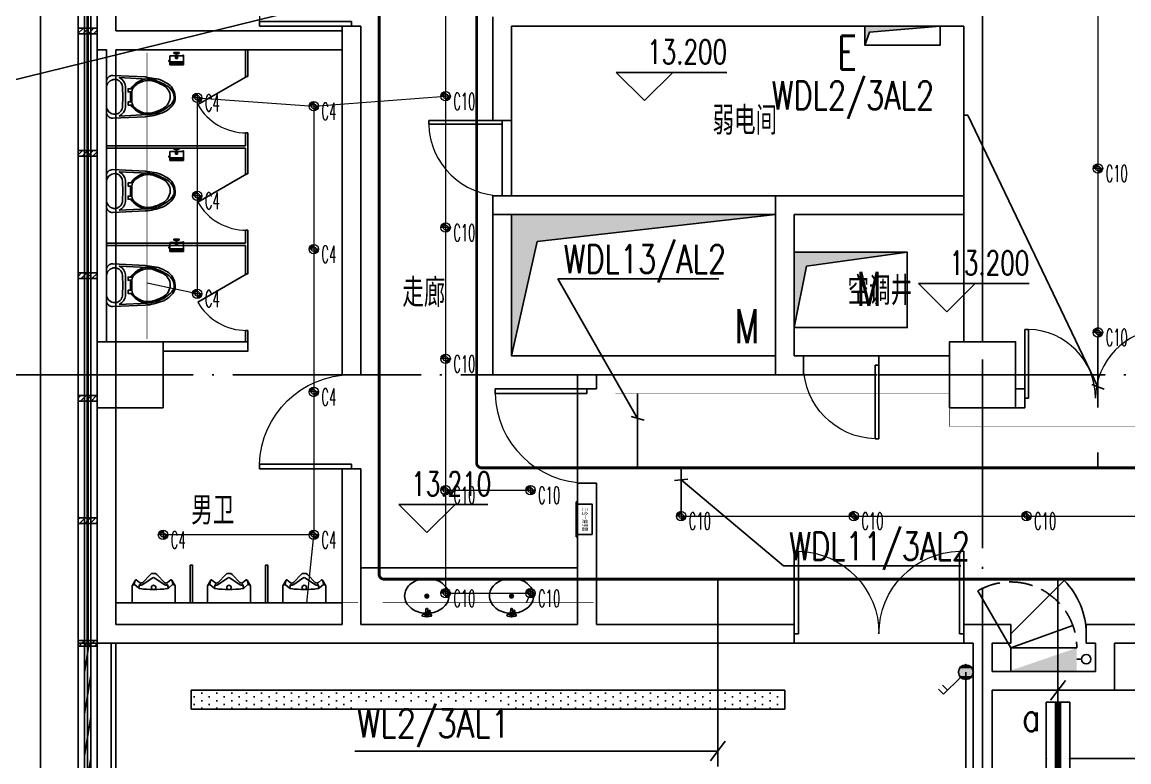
# Model space of a CAD drawing. Extents: x -621157 to 1764546, y -106808 to 741893.
# Drawn here: x 199304 to 211053, y 225890 to 233743 of the extents above; entities that cross this region are included whole.
import ezdxf
from ezdxf import colors
from ezdxf.entities.mleader import LeaderData, LeaderLine
from ezdxf.enums import TextEntityAlignment as Align
from ezdxf.math import Vec2, Vec3

# ---------------------------------------------------------------- set-up
doc = ezdxf.new("R2010")
doc.units = 0
doc.header["$LTSCALE"] = 1000
doc.header["$MEASUREMENT"] = 0
for name, pattern in [('XREF-A-101-平面图_t3$0$__DASH', [0.35, 0.25, -0.1]), ('XREF-A-101-平面图_t3$0$DASH', [0.35, 0.25, -0.1]), ('XREF-A-101-平面图_t3$0$DOTE', [2.42, 2, -0.2, 0.02, -0.2])]:
    doc.linetypes.add(name, pattern=pattern)
for name, color, linetype in [('0-底图', 7, 'Continuous'), ('EQUIP-照明', 3, 'Continuous'), ('SIG_TEXT', 2, 'Continuous'), ('TEL_TEXT', 7, 'Continuous'), ('WIRE-照明', 4, 'Continuous'), ('XREF-A-101-平面图_t3$0$A-COLUMN', 8, 'Continuous'), ('XREF-A-101-平面图_t3$0$A-CURTWALL', 8, 'Continuous'), ('XREF-A-101-平面图_t3$0$A-DIM_ELEV', 8, 'Continuous'), ('XREF-A-101-平面图_t3$0$A-DOTE', 8, 'Continuous'), ('XREF-A-101-平面图_t3$0$A-PUB_HATCH', 8, 'Continuous'), ('XREF-A-101-平面图_t3$0$A-RAIL', 8, 'Continuous'), ('XREF-A-101-平面图_t3$0$A-ROOM-CH', 8, 'Continuous'), ('XREF-A-101-平面图_t3$0$A-SEE', 8, 'Continuous'), ('XREF-A-101-平面图_t3$0$A-WALL', 8, 'Continuous'), ('XREF-A-101-平面图_t3$0$A-WALL-FILL', 8, 'Continuous'), ('XREF-A-101-平面图_t3$0$A-WINDOW', 8, 'Continuous'), ('XREF-A-101-平面图_t3$0$A-背衬铝板', 8, 'Continuous'), ('XREF-A-101-平面图_t3$0$E-HOLE', 8, 'Continuous'), ('XREF-A-101-平面图_t3$0$I-FLOORING', 8, 'Continuous'), ('XREF-A-101-平面图_t3$0$I-FURNITURE', 8, 'Continuous'), ('XREF-A-101-平面图_t3$0$I-LVTRY', 8, 'Continuous'), ('XREF-A-101-平面图_t3$0$I-WALL-GYPSUM', 8, 'Continuous'), ('XREF-A-101-平面图_t3$0$LVTRY', 8, 'Continuous'), ('XREF-A-101-平面图_t3$0$M-HOLE', 8, 'Continuous'), ('XREF-A-101-平面图_t3$0$P-EQUIPMENT', 8, 'Continuous'), ('XREF-A-101-平面图_t3$0$wipess', 8, 'Continuous'), ('XREF-A-101-平面图_t3$0$水-尺寸', 8, 'Continuous'), ('照明回路线', 1, 'Continuous')]:
    doc.layers.add(name, color=color, linetype=linetype)
doc.layers.add('00-照明回路线', color=6, linetype='Continuous', lineweight=0)
doc.layers.add('LIGHT-INF', color=6, linetype='Continuous', lineweight=0)
doc.styles.add('_TEL_DIM', font='SIMPLEX', dxfattribs={"width": 0.8, "height": 3.5, "bigfont": 'HZTXT'})
doc.styles.add('DIM_FONT', font='ROMANS', dxfattribs={"width": 0.8, "bigfont": 'HZDXC'})
doc.styles.add('E-FST', font='txt.shx', dxfattribs={"width": 0.75, "height": 250, "bigfont": '@@gbcbig.shx'})
doc.styles.add('INF DIM', font='SIMPLEX.SHX', dxfattribs={"width": 0.7, "bigfont": 'hztxt.shx'})
doc.styles.get("Standard").update_dxf_attribs({"font": 'romans.shx', "bigfont": 'HZDXC.SHX'})
doc.styles.add('XREF-A-101-平面图_t3$0$-HZDXCROMANS', font='ROMANS.shx', dxfattribs={"bigfont": 'HZDXC.shx'})
doc.styles.add('XREF-A-101-平面图_t3$0$A-101-0-A-106-0(平面图）最终版参照底图_t3$0$XZC', font='simsun.ttc', dxfattribs={"width": 0.8})
doc.styles.add('XREF-A-101-平面图_t3$0$A-STANDARD', font='SIMPLEX', dxfattribs={"bigfont": 'GBCBIG'})
doc.styles.add('XREF-A-101-平面图_t3$0$hzdxcROMANS', font='ROMANS', dxfattribs={"width": 0.8, "bigfont": 'HZDXC'})
doc.linetypes.add('Ground', pattern='A,0.75,-0.125,[135,sr.shx,S=0.1,R=0,X=-0.15,Y=0],0.125,-0.125', length=1.125)
doc.linetypes.add('LED', pattern='A,6,-3.5,["LED",Standard,S=2.54,R=0,X=-2.54,Y=-1.27],-4.8', length=14.3)
doc.dimstyles.get("Standard").update_dxf_attribs({"dimscale": 100, "dimtxt": 3.5, "dimasz": 1, "dimexe": 2.5, "dimexo": 3, "dimgap": 1.5, "dimtad": 1, "dimdec": 0, "dimzin": 0, "dimdsep": 46, "dimtxsty": 'Standard', "dimblk": 'ARCHTICK', "dimcen": 0.09, "dimadec": 0, "dimazin": 0, "dimtfac": 1, "dimtdec": 0, "dimtix": 1, "dimtmove": 2, "dimatfit": 3, "dimfxl": 0, "dimtolj": 1, "dimtzin": 0, "dimarcsym": 0})

# ---------------------------------------------------------------- blocks, each defined once
blk = doc.blocks.new('XREF-A-101-平面图_t3$0$柱网3F')
at = {"layer": 'XREF-A-101-平面图_t3$0$A-COLUMN'}
for points in [[(100, -10350), (800, -10350), (800, -9650), (100, -9650)], [(9150, -10350), (9850, -10350), (9850, -9650), (9150, -9650)]]:
    blk.add_lwpolyline(points, close=True, dxfattribs=at)
blk = doc.blocks.new('XREF-A-101-平面图_t3$0$G$C869EB286')
at = {"layer": 'XREF-A-101-平面图_t3$0$A-WINDOW'}
h = blk.add_hatch(dxfattribs=at)
h.set_pattern_fill('ANSI31', color=256, scale=25)
h.set_pattern_definition([(45, (-143.957, -89940), (-28.0633, 28.0633), [])])
h.paths.add_polyline_path([(0, 60), (200, 60), (200, 0), (0, 0)])
blk.add_lwpolyline([(0, 60), (200, 60), (200, 0), (0, 0)], close=True, dxfattribs=at)
blk = doc.blocks.new('XREF-A-101-平面图_t3$0$ROOM')
at = {"layer": 'XREF-A-101-平面图_t3$0$A-ROOM-CH', "style": 'XREF-A-101-平面图_t3$0$-HZDXCROMANS', "width": 0.6}
for tag, p in [('中文房间名称', (0, -1000)), ('英文房间名称', (0, -1500))]:
    blk.add_attdef(tag, text='', height=300, dxfattribs=at).set_placement(p, align=Align.CENTER)
blk = doc.blocks.new('_ArchTick')
at = {"color": 0, "linetype": 'ByBlock', "const_width": 0.4}
blk.add_lwpolyline([(-0.5, -0.5), (0.5, 0.5)], dxfattribs=at)
blk = doc.blocks.new('*D25423')
at = {"layer": 'Defpoints', "color": 0}
blk.add_point((0, 0), dxfattribs=at)
blk.add_point((0, 0), dxfattribs=at)
blk.add_point((0, 0), dxfattribs=at)
blk.add_point((0, 0), dxfattribs=at)
at = {"layer": 'XREF-A-101-平面图_t3$0$水-尺寸', "color": 0, "linetype": 'ByBlock', "lineweight": -2}
blk.add_line((0, 300), (0, 250), dxfattribs=at)
blk.add_line((0, 300), (0, 250), dxfattribs=at)
blk.add_arc((0, 0), 0, 180, 180, dxfattribs=at)
at = {"layer": 'XREF-A-101-平面图_t3$0$水-尺寸', "color": 0, "linetype": 'ByBlock', "lineweight": -2, "xscale": 100, "yscale": 100, "zscale": 100}
for rotation in [90, 90.00000000000001]:
    blk.add_blockref('_ArchTick', (0, 0), dxfattribs=dict(at, rotation=rotation))
at = {"layer": 'XREF-A-101-平面图_t3$0$水-尺寸', "color": 0, "insert": (0, 0), "char_height": 350, "attachment_point": 5}
blk.add_mtext('\\A1;0%%d', dxfattribs=at)
blk = doc.blocks.new('XREF-A-101-平面图_t3$0$G$C27600906')
at = {"layer": 'XREF-A-101-平面图_t3$0$A-PUB_HATCH'}
h = blk.add_hatch(color=256, dxfattribs=at)
h.dxf.hatch_style = 1
h.paths.add_polyline_path([(800, 100000), (0, 100000), (0, 99800), (50, 99938)])
at = {"layer": 'XREF-A-101-平面图_t3$0$E-HOLE'}
blk.add_lwpolyline([(0, 100000), (800, 100000), (800, 99800), (0, 99800)], close=True, dxfattribs=at)
blk.add_lwpolyline([(800, 100000), (0, 100000), (0, 99800), (50, 99938), (800, 100000)], dxfattribs=at)
at = {"layer": 'XREF-A-101-平面图_t3$0$E-HOLE', "style": 'XREF-A-101-平面图_t3$0$hzdxcROMANS', "width": 0.7}
blk.add_text('E', height=360, dxfattribs=at).set_placement((-291, 99539))
blk = doc.blocks.new('XREF-A-101-平面图_t3$0$轴网(3)')
at = {"layer": 'XREF-A-101-平面图_t3$0$A-DOTE', "linetype": 'XREF-A-101-平面图_t3$0$DOTE'}
for p, q in [((0, -3300), (0, 43300)), ((9500, -3300), (9500, 43300)), ((-3300, 30000), (69800, 30000))]:
    blk.add_line(p, q, dxfattribs=at)
blk = doc.blocks.new('XREF-A-101-平面图_t3$0$A-101-0-A-106-0(平面图）最终版参照底图_t3$0$A$C852bf139')
at = {"ltscale": 100}
for points in [[(-25, 157), (-345, 157), (-345, 0), (-25, 0)], [(-370, 0), (-370, -13), (0, -13), (0, 0)]]:
    blk.add_lwpolyline(points, close=True, dxfattribs=at)
at = {"style": 'XREF-A-101-平面图_t3$0$A-101-0-A-106-0(平面图）最终版参照底图_t3$0$XZC', "width": 0.6}
blk.add_text('三合一烘手器', height=50, dxfattribs=at).set_placement((-185, 79), align=Align.MIDDLE_CENTER)
blk = doc.blocks.new('XREF-A-101-平面图_t3$0$A-VEGA-2-LAY-1-01（B栋办公楼）$0$$TCHSYS$APDOOR2D')
blk.add_line((0.5, 0), (0, 0.866))
at = {"lineweight": 13}
blk.add_arc((0.5, 0), 1, 120, 180, dxfattribs=at)
blk = doc.blocks.new('XREF-A-101-平面图_t3$0$马桶A')
blk.add_wipeout([(227, 298), (227, 304), (226, 310), (225, 316), (223, 322), (221, 328), (219, 333), (215, 338), (212, 343), (207, 347), (203, 351), (198, 355), (193, 358), (187, 361), (181, 363), (175, 364), (169, 365), (163, 365), (-163, 365), (-169, 365), (-175, 364), (-181, 363), (-187, 361), (-193, 358), (-198, 355), (-203, 351), (-207, 347), (-212, 343), (-215, 338), (-219, 333), (-221, 328), (-224, 322), (-225, 316), (-226, 310), (-227, 304), (-227, 298), (-211, -47), (-208, -78), (-203, -108), (-197, -139), (-170, -228), (-164, -243), (-156, -259), (-148, -273), (-137, -287), (-115, -312), (-90, -335), (-82, -342), (-73, -348), (-63, -353), (-53, -357), (-43, -361), (-32, -363), (-22, -365), (-11, -365), (0, -365), (16, -363), (31, -360), (47, -356), (62, -350), (76, -343), (90, -335), (102, -327), (114, -317), (124, -306), (133, -294), (141, -281), (169, -230), (179, -209), (187, -186), (193, -163), (196, -140), (211, -47)]).dxf.layer = 'XREF-A-101-平面图_t3$0$wipess'
at = {"color": 35, "linetype": 'ByBlock'}
blk.add_line((53, 109), (-53, 109), dxfattribs=at)
at = {"color": 0, "linetype": 'Continuous'}
blk.add_lwpolyline([(227, 298, 0.431726), (163, 365), (-163, 365, 0.431435), (-227, 298), (-211, -47, 0.05293), (-197, -139, 0.015625), (-170, -228, 0.092508), (-137, -287, 0.041886), (-90, -335, 0.199313), (0, -365, 0.124065), (90, -335, 0.122705), (141, -281, 0.00916), (169, -230, 0.093585), (196, -140, -0.024039), (211, -47)], format="xyb", close=True, dxfattribs=at)
at = {"color": 35}
for points in [[(-101, 194), (0, 190), (101, 194, 0.31346), (183, 257, 0.214355), (170, 326, 0.233297), (103, 365), (-107, 365, 0.214741), (-170, 326, 0.214469), (-182, 253, 0.149897), (-150, 211, 0.149897), (-101, 194)], [(-204, 229), (-189, -72, 0.039846), (-181, -133, 0.096207), (-126, -263, 0.060028), (-69, -329, 0.204422), (0, -353, 0.133941), (69, -329, 0.129163), (125, -263, -0.000598), (157, -200, 0.056687), (181, -133, 0.051135), (189, -72), (204, 229, -0.272391), (111, 165), (-111, 165, -0.270676), (-204, 229)], [(107, 73, 0.09365), (83, 89, 0.098915), (54, 95), (-55, 95, 0.096282), (-83, 89, 0.096282), (-108, 73, 0.05557), (-140, 34, 0.05557), (-163, -11, 0.092989), (-174, -76, 0.063501), (-167, -129, 0.057856), (-124, -235, 0.268831), (0, -311, 0.294074), (124, -235, 0.034416), (167, -129, 0.087024), (174, -76, 0.134611), (140, 34, 0.061058), (107, 73)]]:
    blk.add_lwpolyline(points, format="xyb", close=True, dxfattribs=at)
at = {"color": 35, "linetype": 'ByBlock'}
for points in [[(-53, 95), (-53, 136), (-87, 136), (-87, 88)], [(53, 95), (53, 136), (86, 136), (86, 88)]]:
    blk.add_lwpolyline(points, dxfattribs=at)
for centre, start, end in [((52, -92), 124.5259, 171.7782), ((-52, -92), 8.2064, 55.4741)]:
    blk.add_arc(centre, 244, start, end, dxfattribs=at)
blk = doc.blocks.new('XREF-A-101-平面图_t3$0$A$C12754C8C')
at = {"layer": 'XREF-A-101-平面图_t3$0$I-FURNITURE', "color": 8}
for p, q in [((110, 122), (55, 122)), ((10, 30), (155, 30)), ((10, 21), (155, 21)), ((10, 14), (155, 14)), ((10, 8), (155, 8)), ((10, 4), (155, 4))]:
    blk.add_line(p, q, dxfattribs=at)
at = {"layer": 'XREF-A-101-平面图_t3$0$I-FURNITURE'}
for p, q in [((77, 120), (77, 80)), ((87, 120), (87, 80)), ((0, 39), (0, 44)), ((10, 49), (5, 49)), ((6, 39), (6, 40)), ((9, 43), (10, 43)), ((10, 96), (10, 0)), ((72, 96), (10, 96)), ((72, 68), (72, 96)), ((72, 93), (77, 93)), ((72, 87), (77, 87)), ((72, 68), (92, 68)), ((77, 80), (87, 80)), ((87, 93), (92, 93)), ((87, 87), (92, 87)), ((92, 68), (92, 96)), ((155, 96), (92, 96)), ((151, 101), (151, 96)), ((155, 96), (155, 0)), ((157, 101), (157, 44)), ((155, 0), (10, 0))]:
    blk.add_line(p, q, dxfattribs=at)
blk.add_lwpolyline([(55, 130), (55, 122, 0.414214), (57, 120), (108, 120, 0.414214), (110, 122), (110, 130)], format="xyb", close=True, dxfattribs=at)
for centre, radius, start, end in [((5, 44), 5, 90, 180), ((3, 39), 3, 180, 0), ((9, 40), 3, 90, 180), ((154, 101), 3, 0, 180), ((154, 44), 3, 286.1013, 360)]:
    blk.add_arc(centre, radius, start, end, dxfattribs=at)
blk = doc.blocks.new('XREF-A-101-平面图_t3$0$URN--02')
blk.add_wipeout([(-457, 0), (0, 0), (0, -178), (-36, -240), (-36, -240), (-36, -241), (-37, -241), (-37, -241), (-37, -241), (-37, -241), (-38, -242), (-38, -242), (-39, -242), (-40, -243), (-41, -243), (-41, -243), (-42, -243), (-43, -243), (-44, -242), (-45, -242), (-45, -242), (-46, -241), (-47, -240), (-48, -239), (-52, -236), (-58, -231), (-64, -226), (-70, -221), (-76, -217), (-79, -214), (-83, -211), (-88, -209), (-84, -211), (-90, -209), (-95, -208), (-100, -208), (-104, -210), (-108, -211), (-112, -214), (-116, -219), (-120, -223), (-181, -285), (-198, -303), (-203, -306), (-211, -309), (-218, -311), (-222, -311), (-235, -311), (-244, -310), (-250, -308), (-257, -304), (-262, -300), (-271, -290), (-282, -279), (-294, -267), (-304, -257), (-314, -246), (-330, -230), (-339, -221), (-345, -215), (-352, -210), (-356, -209), (-361, -208), (-368, -209), (-378, -214), (-395, -228), (-412, -241), (-413, -242), (-415, -243), (-417, -243), (-420, -242), (-421, -240), (-457, -178)]).dxf.layer = 'XREF-A-101-平面图_t3$0$wipess'
at = {"color": 0, "linetype": 'Continuous'}
blk.add_lwpolyline([(-222, -311, 0.202919), (-195, -300), (-113, -216, -0.389432), (-79, -214), (-45, -241, 0.462615), (-36, -240), (0, -178), (0, 0), (-457, 0), (-457, -178), (-421, -240, 0.462594), (-412, -241), (-378, -214, -0.372868), (-345, -215), (-262, -300, 0.202811), (-235, -311)], format="xyb", close=True, dxfattribs=at)
at = {"color": 35}
for points in [[(-457, -178), (-439, -192, 0.359145), (-431, -192)], [(-85, -149, 0.063072), (-372, -149)], [(-237, -140, 5.328794), (-220, -140)], [(-67, -157, 0.147155), (-87, -149)], [(0, -178), (-18, -192, -0.359152), (-26, -192), (-67, -157)]]:
    blk.add_lwpolyline(points, format="xyb", dxfattribs=at)
at = {"color": 39}
for points in [[(-435, -194), (-422, -238)], [(-376, -188), (-383, -165)], [(-341, -193), (-243, -262)], [(-116, -193), (-214, -262)], [(-81, -188), (-74, -165)], [(-22, -194), (-35, -238)]]:
    blk.add_lwpolyline(points, dxfattribs=at)
at = {"color": 35}
blk.add_lwpolyline([(-390, -157), (-431, -192)], dxfattribs=at)
at = {"color": 39}
for points in [[(-370, -149, 0.147155), (-390, -157)], [(-372, -149, 0.460813), (-383, -165)], [(-341, -193, 0.216515), (-377, -186)], [(-376, -188, 0.333711), (-364, -197)], [(-80, -186, 0.216515), (-116, -193)], [(-93, -197, 0.33371), (-81, -188)], [(-74, -165, 0.460816), (-85, -149)], [(-243, -262, 0.319648), (-214, -262)]]:
    blk.add_lwpolyline(points, format="xyb", dxfattribs=at)
blk = doc.blocks.new('XREF-A-101-平面图_t3$0$$lvtry$00000194')
at = {"color": 0}
for p, q in [((-17, -27), (-17, -17)), ((17, -27), (17, -17))]:
    blk.add_line(p, q, dxfattribs=at)
blk.add_lwpolyline([(14, -39, -0.067374), (92, -53, -0.088152), (166, -93, -0.105269), (218, -155, -0.121685), (235, -224, -0.121685), (218, -292, -0.105269), (166, -355, -0.088152), (92, -394, -0.078966), (0, -409, -0.078966), (-92, -394, -0.088152), (-166, -355, -0.105269), (-218, -292, -0.121685), (-235, -224, -0.121685), (-218, -155, -0.105269), (-166, -93, -0.088152), (-92, -53, -0.059935), (-23, -40, -0.059935)], format="xyb", dxfattribs=at)
for centre, radius in [((0, -27), 16.7), ((0, -221), 20), ((0, -221), 15)]:
    blk.add_circle(centre, radius, dxfattribs=at)
for centre, radius, start, end in [((0, -17), 16.7, 0, 180), ((-40, -17), 10.1, 106.6096, 258.1648), ((-64, 250), 259, 274.7069, 282.3732), ((-75, -197), 173, 71.36, 79.1873), ((-29, -63), 6.77, 155.344, 308.3224), ((-171, 35), 166, 324.8411, 338.1337), ((-171, 35), 170, 324.8411, 331.3523), ((-29, -63), 3.37, 155.344, 308.3224), ((100, -178), 170, 132.3141, 138.8253), ((100, -178), 166, 125.5327, 138.8253), ((-12, -42), 10.6, 201.8924, 261.774), ((-381, -99), 372, 2.3982, 6.7627), ((0, -80), 9.9, 201.7837, 338.2163), ((64, 250), 259, 257.6268, 265.2931), ((381, -99), 372, 170.1008, 177.6018), ((75, -197), 173, 100.8127, 110.4191), ((40, -17), 10.1, 281.8352, 73.3904)]:
    blk.add_arc(centre, radius, start, end, dxfattribs=at)
for p in [(0, -27), (0, -221)]:
    blk.add_point(p, dxfattribs=at)
blk = doc.blocks.new('XREF-A-101-平面图_t3$0$G$C5C507F0A')
at = {"layer": 'XREF-A-101-平面图_t3$0$I-FLOORING'}
blk.add_line((200, -12320), (2600, -12320), dxfattribs=at)
at = {"layer": 'XREF-A-101-平面图_t3$0$LVTRY'}
for p, q in [((1575, -6450), (1575, -6733)), ((1600, -6450), (1600, -6733)), ((1575, -7333), (1575, -7471)), ((1600, -7333), (1600, -7483)), ((100, -7471), (1575, -7471)), ((100, -7496), (1575, -7496)), ((1575, -7496), (1575, -7767)), ((1600, -7483), (1600, -7767)), ((1600, -7767), (1575, -7767)), ((1575, -8367), (1575, -8504)), ((1575, -8367), (1600, -8367)), ((100, -8504), (1575, -8504)), ((100, -8529), (1575, -8529)), ((1575, -8529), (1575, -8830)), ((1575, -9430), (1575, -9550)), ((1600, -9430), (1600, -9550))]:
    blk.add_line(p, q, dxfattribs=at)
for points in [[(1600, -6733), (1575, -6733)], [(1600, -7333), (1575, -7333)], [(1600, -8367), (1600, -8830), (1575, -8830)], [(1600, -9430), (1575, -9430)]]:
    blk.add_lwpolyline(points, dxfattribs=at)
for points in [[(700, -9650), (1600, -9650), (1600, -9550), (700, -9550)], [(987, -11920), (1012, -11920), (1012, -12320), (987, -12320)], [(1787, -11920), (1812, -11920), (1812, -12320), (1787, -12320)], [(5100, -12550), (2800, -12550), (2800, -11950), (5100, -11950)]]:
    blk.add_lwpolyline(points, close=True, dxfattribs=at)
at = {"layer": 'XREF-A-101-平面图_t3$0$I-LVTRY', "rotation": 270}
blk.add_blockref('XREF-A-101-平面图_t3$0$A-101-0-A-106-0(平面图）最终版参照底图_t3$0$A$C852bf139', (5100, -11620), dxfattribs=at)
at = {"layer": 'XREF-A-101-平面图_t3$0$LVTRY', "extrusion": (0, 0, -1), "xscale": -1, "zscale": -1}
for p in [(-761, -6610), (-761, -7626), (-761, -8592)]:
    blk.add_blockref('XREF-A-101-平面图_t3$0$A$C12754C8C', p, dxfattribs=at)
at = {"layer": 'XREF-A-101-平面图_t3$0$LVTRY'}
for name, p, rotation in [('XREF-A-101-平面图_t3$0$马桶A', (465, -6950), 89.99999999999984), ('XREF-A-101-平面图_t3$0$马桶A', (465, -7950), 89.99999999999984), ('XREF-A-101-平面图_t3$0$马桶A', (465, -8950), 89.99999999999984), ('XREF-A-101-平面图_t3$0$$lvtry$00000194', (3501, -12471), 180.3060095053976), ('XREF-A-101-平面图_t3$0$$lvtry$00000194', (4401, -12471), 180.3060095053976)]:
    blk.add_blockref(name, p, dxfattribs=dict(at, rotation=rotation))
at = {"layer": 'XREF-A-101-平面图_t3$0$LVTRY', "xscale": -600, "yscale": -600, "zscale": 25}
for p, rotation in [((1588, -7033), 269.9999999994639), ((1588, -8067), 269.9999999994639), ((1588, -9130), 269.9999999994622)]:
    blk.add_blockref('XREF-A-101-平面图_t3$0$A-VEGA-2-LAY-1-01（B栋办公楼）$0$$TCHSYS$APDOOR2D', p, dxfattribs=dict(at, rotation=rotation))
at = {"layer": 'XREF-A-101-平面图_t3$0$LVTRY'}
blk.add_lwpolyline([(100, -9550), (100, -6450), (0, -6450), (0, -9550)], close=True, dxfattribs=at)
at = {"layer": 'XREF-A-101-平面图_t3$0$LVTRY', "rotation": 179.9999999999999}
for p in [(371, -12320), (1171, -12320), (1971, -12320)]:
    blk.add_blockref('XREF-A-101-平面图_t3$0$URN--02', p, dxfattribs=at)
blk = doc.blocks.new('XREF-A-101-平面图_t3$0$DOOR2DLIB$SYSLIB$00000107')
at = {"color": 0}
for p, q in [((0.45, 0.975), (0.5, 0.975)), ((0.45, 0), (0.45, 0.975)), ((0.5, 0), (0.5, 0.975)), ((0.5, 0), (0.45, 0))]:
    blk.add_line(p, q, dxfattribs=at)
at = {"color": 0, "lineweight": 13}
blk.add_arc((0.475, 0), 0.975, 91.4693, 180, dxfattribs=at)
blk = doc.blocks.new('XREF-A-101-平面图_t3$0$DOOR2DLIB$SYSLIB$00000108')
at = {"color": 0}
for p, q in [((-0.5, 0), (-0.5, 0.4875)), ((-0.475, 0.4875), (-0.5, 0.4875)), ((-0.475, 0), (-0.475, 0.4875)), ((0.475, 0), (0.475, 0.4875)), ((0.475, 0.4875), (0.5, 0.4875)), ((0.5, 0), (0.5, 0.4875)), ((-0.5, 0), (-0.475, 0)), ((0.5, 0), (0.475, 0))]:
    blk.add_line(p, q, dxfattribs=at)
at = {"color": 0, "lineweight": 13}
for centre, start, end in [((-0.4875, 0), 0, 88.53072), ((0.4875, 0), 91.46928, 180)]:
    blk.add_arc(centre, 0.4875, start, end, dxfattribs=at)
blk = doc.blocks.new('XREF-A-101-平面图_t3$0$DOOR2DLIB$SYSLIB$00000101')
at = {"color": 0}
blk.add_line((0.5, 0), (-0.207, 0.707), dxfattribs=at)
blk.add_arc((0.5, 0), 1, 135, 180, dxfattribs=at)
blk = doc.blocks.new('XREF-A-101-平面图_t3$0$WINDOW2DLIB$SYSLIB$00000012')
at = {"color": 0}
for points in [[(-0.5, 0.5), (-0.5, -0.5)], [(0.5, 0.5), (-0.5, 0.5)], [(0.5, -0.5), (0.5, 0.5)], [(-0.5, 0.1667), (0.5, 0.1667)], [(-0.3839, -0.1667), (-0.448, 0.1667)], [(-0.3159, -0.1667), (-0.38, 0.1667)], [(-0.2479, -0.1667), (-0.312, 0.1667)], [(-0.1799, -0.1667), (-0.244, 0.1667)], [(-0.1119, -0.1667), (-0.176, 0.1667)], [(-0.0439, -0.1667), (-0.108, 0.1667)], [(0.0241, -0.1667), (-0.04, 0.1667)], [(0.0921, -0.1667), (0.028, 0.1667)], [(0.16, -0.1667), (0.0959, 0.1667)], [(0.228, -0.1667), (0.1639, 0.1667)], [(0.296, -0.1667), (0.2319, 0.1667)], [(0.364, -0.1667), (0.2999, 0.1667)], [(0.432, -0.1667), (0.3679, 0.1667)], [(0.5, -0.1667), (0.4359, 0.1667)], [(-0.4519, -0.1667), (-0.5, 0.0836)], [(-0.5, -0.1667), (0.5, -0.1667)], [(0.5, -0.5), (-0.5, -0.5)]]:
    blk.add_lwpolyline(points, dxfattribs=at)
blk = doc.blocks.new('$equip_U$00000103(3T96GD2-PC)')
for p, q in [((-1.2, 0.25), (1.2, 0.25)), ((-1.2, 0.25), (-1.2, -0.25)), ((1.2, 0.25), (1.2, -0.25)), ((-1.2, -0.25), (1.2, -0.25))]:
    blk.add_line(p, q)
at = {"const_width": 0.14}
blk.add_lwpolyline([(-1.2, 0), (1.2, 0)], dxfattribs=at)
for p in [(0, 0.25), (-1.2, 0), (1.2, 0), (0, -0.25)]:
    blk.add_point(p)
at = {"color": 7, "style": '_TEL_DIM', "flags": 1}
for tag in ['A', 'REMARK']:
    blk.add_attdef(tag, text='', height=0.00002, dxfattribs=at).set_placement((0, 0), align=Align.MIDDLE_CENTER)
blk = doc.blocks.new('$equip_U$00000113(3T96GD2-PC)')
blk.add_blockref('$equip_U$00000103(3T96GD2-PC)', (0, 0))
at = {"color": 7, "style": '_TEL_DIM', "flags": 1}
for tag in ['A', 'REMARK']:
    blk.add_attdef(tag, text='', height=0.00002, dxfattribs=at).set_placement((0, 0), align=Align.MIDDLE_CENTER)
blk = doc.blocks.new('$equip_U$00000128(7WHLKQ2-PC)')
blk.add_blockref('$equip_U$00000113(3T96GD2-PC)', (0, 0))
at = {"color": 7, "style": '_TEL_DIM', "flags": 1}
blk.add_attdef('A', text='', height=0.00002, dxfattribs=at).set_placement((0, 0), align=Align.MIDDLE_CENTER)
blk = doc.blocks.new('$equip$00001963')
for p, q in [((0.147, 0.356), (0.625, 0.833)), ((0.512, 0.72), (0.653, 0.579)), ((0.625, 0.833), (0.766, 0.692))]:
    blk.add_line(p, q)
blk.add_circle((0, 0.208), 0.208)
for p in [(0, 0.417), (-0.208, 0.208), (0, 0), (0.208, 0.208)]:
    blk.add_point(p)
for points in [[(-0.18, 0.313), (0.18, 0.313), (-0.208, 0.208), (0.208, 0.208)], [(-0.104, 0.389), (0.104, 0.389), (-0.18, 0.313), (0.18, 0.313)], [(0, 0.417), (0, 0.417), (-0.104, 0.389), (0.104, 0.389)], [(-0.18, 0.104), (0.18, 0.104), (-0.208, 0.208), (0.208, 0.208)], [(-0.104, 0.028), (0.104, 0.028), (-0.18, 0.104), (0.18, 0.104)], [(0, 0), (0, 0), (-0.104, 0.028), (0.104, 0.028)]]:
    blk.add_solid(points)
at = {"layer": 'TEL_TEXT', "style": '_TEL_DIM', "flags": 1}
blk.add_attdef('A', text='', height=0.00002, dxfattribs=at).set_placement((0, 0), align=Align.MIDDLE_CENTER)
blk = doc.blocks.new('_Oblique')
at = {"color": 0, "linetype": 'ByBlock', "lineweight": -2}
blk.add_line((-0.5, -0.5), (0.5, 0.5), dxfattribs=at)
blk = doc.blocks.new('*U24686')
h = blk.add_hatch(color=8)
h.dxf.hatch_style = 1
h.paths.add_polyline_path([(-50, 0), (-24, 0, -0.414214), (0, 24), (0, 50, 0.414214)])
h.paths.add_polyline_path([(0, -24), (0, -50, 0.414214), (50, 0), (24, 0, -0.414214)])
at = {"color": 8}
for points in [[(50, 0), (-50, 0)], [(0, 50), (0, -50)]]:
    blk.add_lwpolyline(points, dxfattribs=at)
blk.add_circle((0, 0), 50)
blk.add_circle((0, 0), 24.5, dxfattribs=at)
at = {"style": 'INF DIM', "width": 0.5}
blk.add_text('C10', height=180, dxfattribs=at).set_placement((81, -144))
blk = doc.blocks.new('A$C6b6344d6')
h = blk.add_hatch(color=8)
h.dxf.hatch_style = 1
h.paths.add_polyline_path([(-50, 0), (-24, 0, -0.414214), (0, 24), (0, 50, 0.414214)])
h.paths.add_polyline_path([(0, -24), (0, -50, 0.414214), (50, 0), (24, 0, -0.414214)])
at = {"color": 8}
for points in [[(50, 0), (-50, 0)], [(0, 50), (0, -50)]]:
    blk.add_lwpolyline(points, dxfattribs=at)
blk.add_circle((0, 0), 50)
blk.add_circle((0, 0), 24.5, dxfattribs=at)
at = {"style": 'INF DIM', "width": 0.5}
blk.add_text('C4', height=180, dxfattribs=at).set_placement((81, -144))
blk = doc.blocks.new('G$CB0A4FAF5')
at = {"layer": 'LIGHT-INF', "color": 6, "linetype": 'LED', "ltscale": 0.05, "const_width": 5}
for points in [[(5600, -10200), (9150, -10200), (9150, -10550), (57750, -10550), (57750, -10200), (62600, -10200), (62600, -4500)], [(630, -9620), (630, -6580)], [(2870, -12420), (330, -12420)], [(3130, -12420), (5370, -12420)]]:
    blk.add_lwpolyline(points, dxfattribs=at)
at = {"layer": 'LIGHT-INF', "color": 6}
for name, p in [('A$C6b6344d6', (1163, -7060)), ('*U24686', (3800, -7044)), ('A$C6b6344d6', (2400, -7150)), ('*U24686', (10725, -7810)), ('A$C6b6344d6', (1163, -8100)), ('*U24686', (3800, -8438)), ('A$C6b6344d6', (2400, -8667)), ('A$C6b6344d6', (1163, -9140)), ('*U24686', (10725, -9550)), ('*U24686', (3800, -9831)), ('A$C6b6344d6', (2400, -10183)), ('*U24686', (3800, -11225)), ('*U24686', (4700, -11225)), ('*U24686', (6300, -11500)), ('*U24686', (8132, -11500)), ('*U24686', (9965, -11500)), ('A$C6b6344d6', (800, -11700)), ('A$C6b6344d6', (2400, -11700)), ('*U24686', (3800, -12320)), ('*U24686', (4700, -12320))]:
    blk.add_blockref(name, p, dxfattribs=at)
blk = doc.blocks.new('XREF-A-101-平面图_t3$0$单出口消火栓新')
for p, q in [((-240, 700), (-846.2, 1050)), ((-479.4, 42.2), (-240, 700)), ((-240, 0), (-240, 700)), ((-240, 700), (0, 700))]:
    blk.add_line(p, q)
at = {"color": 0, "linetype": 'XREF-A-101-平面图_t3$0$DASH'}
blk.add_arc((-240, 700), 700, 150, 270, dxfattribs=at)
blk.add_solid([(-240, 0), (0, 0), (0, 700)])
at = {"layer": 'XREF-A-101-平面图_t3$0$水-尺寸', "linetype": 'ByBlock'}
dim = blk.add_angular_dim_3p(base=(0, 0), center=(0, 0), p1=(0, 0), p2=(0, 0), dimstyle='Standard', dxfattribs=at)
dim.commit()
dim.dimension.update_dxf_attribs({"geometry": '*D25423', "text_midpoint": (0, 0)})
blk = doc.blocks.new('*U25256')
at = {"layer": 'XREF-A-101-平面图_t3$0$P-EQUIPMENT', "color": 10}
blk.add_line((0, 120), (50, 120), dxfattribs=at)
at = {"layer": 'XREF-A-101-平面图_t3$0$P-EQUIPMENT'}
blk.add_circle((100, 120), 50, dxfattribs=at)
at = {"layer": 'XREF-A-101-平面图_t3$0$P-EQUIPMENT', "xscale": -1, "rotation": 90}
blk.add_blockref('XREF-A-101-平面图_t3$0$单出口消火栓新', (0, 0), dxfattribs=at)
blk = doc.blocks.new('XREF-A-101-平面图_t3$0$G$C156FCA62')
at = {"layer": 'XREF-A-101-平面图_t3$0$P-EQUIPMENT'}
blk.add_blockref('*U25256', (10500, 226860), dxfattribs=at)
blk = doc.blocks.new('*U25374')
at = {"layer": 'XREF-A-101-平面图_t3$0$P-EQUIPMENT', "color": 10}
blk.add_line((0, 120), (50, 120), dxfattribs=at)
at = {"layer": 'XREF-A-101-平面图_t3$0$P-EQUIPMENT'}
blk.add_circle((100, 120), 50, dxfattribs=at)
at = {"layer": 'XREF-A-101-平面图_t3$0$P-EQUIPMENT', "xscale": -1, "rotation": 90}
blk.add_blockref('XREF-A-101-平面图_t3$0$单出口消火栓新', (0, 0), dxfattribs=at)
blk = doc.blocks.new('XREF-A-101-平面图_t3$0$G$C646F86AA')
at = {"layer": 'XREF-A-101-平面图_t3$0$P-EQUIPMENT'}
blk.add_blockref('*U25374', (10500, 226860), dxfattribs=at)
blk = doc.blocks.new('XREF-A-101-平面图_t3')
at = {"layer": 'XREF-A-101-平面图_t3$0$A-PUB_HATCH'}
h = blk.add_hatch(dxfattribs=at)
h.set_pattern_fill('DOTS', color=256, scale=50, angle=270)
h.set_pattern_definition([(270, (200100, 465855), (79.375, -39.6875), [0, -79.375])])
h.paths.add_polyline_path([(207400, 226450), (207400, 226650), (201100, 226650), (201100, 226450)])
at = {"layer": 'XREF-A-101-平面图_t3$0$A-CURTWALL'}
for p, q in [((199900, 236200), (199900, 227150)), ((199967, 236200), (199967, 227150)), ((200033, 236200), (200033, 227150)), ((200100, 227150), (199900, 227150))]:
    blk.add_line(p, q, dxfattribs=at)
at = {"layer": 'XREF-A-101-平面图_t3$0$A-RAIL'}
for points in [[(200250, 227150), (200250, 220350)], [(200300, 227150), (200300, 220350)]]:
    blk.add_lwpolyline(points, dxfattribs=at)
at = {"layer": 'XREF-A-101-平面图_t3$0$A-SEE'}
blk.add_lwpolyline([(199500, 236300), (199500, 215500)], dxfattribs=at)
at = {"layer": 'XREF-A-101-平面图_t3$0$A-WALL'}
for p, q in [((200200, 227150), (200100, 227150)), ((202800, 227150), (200200, 227150)), ((205300, 227150), (202800, 227150)), ((207500, 227150), (205300, 227150)), ((209400, 227150), (209300, 227150)), ((209400, 227150), (209400, 226750)), ((209600, 227150), (209600, 226850)), ((209800, 227150), (209600, 227150)), ((210700, 227150), (210600, 227150)), ((210700, 226850), (210700, 227150)), ((210900, 226650), (210900, 227150)), ((214500, 227150), (210900, 227150)), ((209400, 226750), (209400, 220350)), ((209600, 226850), (210700, 226850)), ((209600, 226650), (210900, 226650)), ((209600, 226650), (209600, 220350))]:
    blk.add_line(p, q, dxfattribs=at)
at = {"layer": 'XREF-A-101-平面图_t3$0$A-WINDOW'}
blk.add_line((209300, 227150), (207500, 227150), dxfattribs=at)
blk.add_lwpolyline([(204400, 232700), (204500, 232700), (204500, 231900), (204400, 231900)], close=True, dxfattribs=at)
at = {"layer": 'XREF-A-101-平面图_t3$0$A-背衬铝板', "color": 6, "linetype": 'XREF-A-101-平面图_t3$0$__DASH', "ltscale": 0.5, "const_width": 30}
blk.add_lwpolyline([(200000, 227150), (200000, 236140)], dxfattribs=at)
at = {"layer": 'XREF-A-101-平面图_t3$0$M-HOLE'}
blk.add_lwpolyline([(207400, 226450), (207400, 226650), (201100, 226650), (201100, 226450)], close=True, dxfattribs=at)
for name, p in [('XREF-A-101-平面图_t3$0$G$C27600906', (208250, 133700)), ('XREF-A-101-平面图_t3$0$G$C156FCA62', (200000, 0))]:
    blk.add_blockref(name, p)
at = {"layer": 'XREF-A-101-平面图_t3$0$A-COLUMN'}
blk.add_blockref('XREF-A-101-平面图_t3$0$柱网3F', (200000, 240000), dxfattribs=at)
at = {"layer": 'XREF-A-101-平面图_t3$0$A-DOTE'}
blk.add_blockref('XREF-A-101-平面图_t3$0$轴网(3)', (200000, 200000), dxfattribs=at)
at = {"layer": 'XREF-A-101-平面图_t3$0$A-ROOM-CH'}
ref = blk.add_blockref('XREF-A-101-平面图_t3$0$ROOM', (206976, 233548), dxfattribs=at)
ref.add_attrib('中文房间名称', '弱电间', dxfattribs={"height": 300, "style": 'XREF-A-101-平面图_t3$0$-HZDXCROMANS', "width": 0.8}).set_placement((206976, 232548), align=Align.CENTER)
ref = blk.add_blockref('XREF-A-101-平面图_t3$0$ROOM', (203569, 231720), dxfattribs=at)
ref.add_attrib('中文房间名称', '走廊', dxfattribs={"height": 300, "style": 'XREF-A-101-平面图_t3$0$-HZDXCROMANS', "width": 0.8}).set_placement((203569, 230720), align=Align.CENTER)
ref = blk.add_blockref('XREF-A-101-平面图_t3$0$ROOM', (208409, 231741), dxfattribs=at)
ref.add_attrib('中文房间名称', '空调井', dxfattribs={"height": 300, "style": 'XREF-A-101-平面图_t3$0$-HZDXCROMANS', "width": 0.8}).set_placement((208409, 230741), align=Align.CENTER)
ref = blk.add_blockref('XREF-A-101-平面图_t3$0$ROOM', (201328, 229409), dxfattribs=at)
ref.add_attrib('中文房间名称', '男卫', dxfattribs={"height": 300, "style": 'XREF-A-101-平面图_t3$0$-HZDXCROMANS', "width": 0.8}).set_placement((201328, 228409), align=Align.CENTER)
at = {"layer": 'XREF-A-101-平面图_t3$0$A-WINDOW', "rotation": 180}
for p in [(200100, 233680), (200100, 232380), (200100, 231080), (200100, 229780), (200100, 228480), (200100, 227180)]:
    blk.add_blockref('XREF-A-101-平面图_t3$0$G$C869EB286', p, dxfattribs=at)
at = {"layer": 'XREF-A-101-平面图_t3$0$A-WINDOW', "xscale": 6500.000000861066, "yscale": 200, "zscale": 6500.000000861066, "rotation": 270.0000000000052}
blk.add_blockref('XREF-A-101-平面图_t3$0$WINDOW2DLIB$SYSLIB$00000012', (200000, 223900), dxfattribs=at)
blk.add_blockref('XREF-A-101-平面图_t3$0$G$C5C507F0A', (200100, 239900))
at = {"layer": 'XREF-A-101-平面图_t3$0$A-PUB_HATCH'}
h = blk.add_hatch(color=256, dxfattribs=at)
h.dxf.hatch_style = 1
h.paths.add_polyline_path([(207300, 231700), (204500, 231700), (204500, 230200), (204773, 231414)])
h = blk.add_hatch(color=256, dxfattribs=at)
h.dxf.hatch_style = 1
h.paths.add_polyline_path([(208700, 231300), (207500, 231300), (207500, 230500), (207632, 231152)])
at = {"layer": 'XREF-A-101-平面图_t3$0$A-CURTWALL'}
blk.add_line((200100, 236200), (200100, 227150), dxfattribs=at)
at = {"layer": 'XREF-A-101-平面图_t3$0$A-DIM_ELEV'}
for p, q in [((205912, 232910), (205612, 233210)), ((205612, 233210), (206786, 233210)), ((205912, 232910), (206212, 233210)), ((209120, 230669), (208820, 230969)), ((208820, 230969), (209995, 230969)), ((209120, 230669), (209420, 230969)), ((203602, 228324), (203302, 228624)), ((203302, 228624), (204248, 228624)), ((203602, 228324), (203902, 228624))]:
    blk.add_line(p, q, dxfattribs=at)
at = {"layer": 'XREF-A-101-平面图_t3$0$A-WALL'}
for p, q in [((200100, 236200), (200100, 233650)), ((200300, 236200), (200300, 233650)), ((202700, 233700), (202700, 230000)), ((202900, 233700), (202900, 230000)), ((200100, 233650), (200100, 233450)), ((200300, 233650), (202700, 233650)), ((202700, 233650), (202700, 233450)), ((200100, 233450), (200100, 227350)), ((200300, 233450), (202700, 233450)), ((200300, 233450), (200300, 227350)), ((207300, 231900), (207300, 230000)), ((207300, 231900), (209300, 231900)), ((209300, 231900), (209300, 231700)), ((204300, 231700), (204300, 230000)), ((204500, 231700), (204300, 231700)), ((204500, 231700), (204500, 230200)), ((207500, 231700), (207500, 230200)), ((207500, 231700), (209300, 231700)), ((204500, 230200), (205300, 230200)), ((205300, 230200), (207300, 230200)), ((207300, 230200), (207300, 230000)), ((207500, 230200), (207600, 230200)), ((208400, 230200), (209150, 230200)), ((209150, 230200), (209150, 230000)), ((204300, 230000), (205200, 230000)), ((205200, 229850), (205200, 230000)), ((205400, 229850), (205400, 230000)), ((205400, 230000), (207300, 230000)), ((207300, 230000), (207600, 230000)), ((208400, 230000), (209150, 230000)), ((202700, 229000), (202700, 227350)), ((202900, 229000), (202900, 227350)), ((205200, 227350), (205200, 228850)), ((205400, 227350), (205400, 228850)), ((200100, 227150), (200100, 227350)), ((202700, 227350), (200300, 227350)), ((205200, 227350), (202900, 227350)), ((207500, 227350), (205400, 227350)), ((209500, 227350), (209300, 227350)), ((209800, 227350), (209500, 227350)), ((210800, 227350), (210600, 227350)), ((214500, 227350), (210800, 227350))]:
    blk.add_line(p, q, dxfattribs=at)
for points in [[(202900, 233700), (202700, 233700)], [(207600, 230200), (207600, 230000)], [(208400, 230200), (208400, 230000)], [(202900, 230000), (202700, 230000)], [(205200, 229850), (205400, 229850)], [(202900, 229000), (202700, 229000)], [(205200, 228850), (205400, 228850)], [(207500, 227150), (207500, 227350)], [(209300, 227150), (209300, 227350)], [(209800, 227150), (209800, 227350)], [(210600, 227150), (210600, 227350)]]:
    blk.add_lwpolyline(points, dxfattribs=at)
at = {"layer": 'XREF-A-101-平面图_t3$0$A-WALL-FILL', "color": 171}
for p, q in [((204300, 233800), (204300, 232700)), ((209500, 233800), (209500, 230350)), ((204500, 233700), (204500, 232700)), ((204500, 233700), (207400, 233700)), ((207400, 233700), (209300, 233700)), ((209300, 233700), (209300, 230350)), ((204300, 231900), (204300, 231700)), ((204500, 231900), (207300, 231900)), ((207300, 231900), (207300, 231700)), ((204300, 231700), (207300, 231700)), ((209500, 230350), (209300, 230350))]:
    blk.add_line(p, q, dxfattribs=at)
for points in [[(204500, 232700), (204300, 232700)], [(204500, 231900), (204300, 231900)]]:
    blk.add_lwpolyline(points, dxfattribs=at)
at = {"layer": 'XREF-A-101-平面图_t3$0$A-WINDOW'}
for p, q in [((204500, 232700), (204500, 231900)), ((207600, 230200), (208400, 230200)), ((205200, 228850), (205200, 229850))]:
    blk.add_line(p, q, dxfattribs=at)
at = {"layer": 'XREF-A-101-平面图_t3$0$I-WALL-GYPSUM'}
for p, q in [((209850, 229850), (209950, 229850)), ((209850, 229850), (209850, 229650)), ((209850, 229650), (209950, 229650))]:
    blk.add_line(p, q, dxfattribs=at)
blk.add_lwpolyline([(209950, 229850), (209950, 229650)], dxfattribs=at)
at = {"layer": 'XREF-A-101-平面图_t3$0$M-HOLE'}
for points in [[(204500, 230200), (207300, 230200), (207300, 231700), (204500, 231700)], [(207500, 230500), (208700, 230500), (208700, 231300), (207500, 231300)]]:
    blk.add_lwpolyline(points, close=True, dxfattribs=at)
for points in [[(207300, 231700), (204500, 231700), (204500, 230200), (204773, 231414), (207300, 231700)], [(208700, 231300), (207500, 231300), (207500, 230500), (207632, 231152), (208700, 231300)]]:
    blk.add_lwpolyline(points, dxfattribs=at)
blk.add_blockref('XREF-A-101-平面图_t3$0$G$C646F86AA', (200000, 0))
blk.add_blockref('XREF-A-101-平面图_t3$0$G$C646F86AA', (200000, 0))
at = {"layer": 'XREF-A-101-平面图_t3$0$A-WINDOW'}
for name, p, xscale, yscale, zscale, rotation in [('XREF-A-101-平面图_t3$0$DOOR2DLIB$SYSLIB$00000107', (202800, 234200), 1000, -1000, 1000, 270.0000000000008), ('XREF-A-101-平面图_t3$0$DOOR2DLIB$SYSLIB$00000107', (204400, 232300), -800, -800, -800, 270.0000000000008), ('XREF-A-101-平面图_t3$0$DOOR2DLIB$SYSLIB$00000107', (202800, 229500), 1000, -1000, 1000, 270.0000000000008), ('XREF-A-101-平面图_t3$0$DOOR2DLIB$SYSLIB$00000107', (205300, 229350), 1000, 1000, 1000, 90), ('XREF-A-101-平面图_t3$0$DOOR2DLIB$SYSLIB$00000108', (208400, 227250), 1800, -1800, 1800, 180), ('XREF-A-101-平面图_t3$0$DOOR2DLIB$SYSLIB$00000101', (210200, 227250), 800, -800, 800, 180)]:
    blk.add_blockref(name, p, dxfattribs=dict(at, xscale=xscale, yscale=yscale, zscale=zscale, rotation=rotation))
for name, p, xscale, yscale, zscale in [('XREF-A-101-平面图_t3$0$DOOR2DLIB$SYSLIB$00000108', (210700, 229750), 1500, 1500, 1500), ('XREF-A-101-平面图_t3$0$DOOR2DLIB$SYSLIB$00000107', (208000, 230100), 800, -800, 800)]:
    blk.add_blockref(name, p, dxfattribs=dict(at, xscale=xscale, yscale=yscale, zscale=zscale))
at = {"layer": 'XREF-A-101-平面图_t3$0$A-DIM_ELEV', "color": 7, "style": 'XREF-A-101-平面图_t3$0$A-STANDARD', "width": 0.705882}
for s, p in [('13.200', (205939, 233300)), ('13.200', (209147, 231059)), ('13.210', (203435, 228714))]:
    blk.add_text(s, height=255, dxfattribs=at).set_placement(p)
at = {"layer": 'XREF-A-101-平面图_t3$0$M-HOLE', "style": 'XREF-A-101-平面图_t3$0$hzdxcROMANS', "width": 0.7}
for p in [(208164, 230733), (206871, 230335)]:
    blk.add_text('M', height=360, dxfattribs=at).set_placement(p)
blk = doc.blocks.new('G$CAD8C52FD')
at = {"layer": '00-照明回路线', "ltscale": 5}
for p, q in [((10725, -900), (10725, -9600)), ((3800, -5650), (3800, -11225)), ((2400, -7150), (3800, -7044)), ((1163, -7060), (1163, -9140)), ((1163, -7060), (2400, -7150)), ((2400, -7150), (2400, -10183)), ((1163, -9140), (630, -9029)), ((2400, -10183), (2400, -11676)), ((3800, -11225), (4700, -11225)), ((3800, -11225), (3800, -12320)), ((6300, -11500), (37448, -11500)), ((2400, -11700), (800, -11700)), ((2400, -11676), (2323, -12420)), ((3800, -12320), (4700, -12320)), ((4700, -12320), (4656, -12420))]:
    blk.add_line(p, q, dxfattribs=at)
at = {"layer": 'WIRE-照明'}
for points in [[(10725, -9600), (10725, -10347)], [(5838, -10200), (5838, -10988)], [(10725, -10826), (10725, -10988)], [(6300, -11450), (6300, -10988)]]:
    blk.add_lwpolyline(points, dxfattribs=at)
at = {"layer": '照明回路线'}
ml = blk.add_multileader_mtext('Standard', dxfattribs=at)
ml.set_content('{\\Ftxt,whgtxt|c134;WDL1/3AL2}', color=4, style='E-FST')
ml.set_leader_properties(color=256)
ml.set_arrow_properties(name='OBLIQUE')
ml.build(insert=Vec2(0, 0))
ml.multileader.update_dxf_attribs({"text_left_attachment_type": 6, "text_right_attachment_type": 7, "dogleg_length": 40, "arrow_head_size": 100})
ctx = ml.context
ctx.base_point, ctx.char_height, ctx.arrow_head_size, ctx.landing_gap_size, ctx.plane_origin = Vec3(-2876, -6888), 300, 100, 20, Vec3(1551, -10364)
ctx.left_attachment, ctx.right_attachment = 6, 7
notes = []
notes.append((ctx, [(0, (1, 1, 0), (-846, -6888), (-1, 0), 40, [(0, [(4663, -5530)], 0, [])])]))
ctx.mtext.insert, ctx.mtext.flow_direction = Vec3(-2856, -6528), 5
ml = blk.add_multileader_mtext('Standard', dxfattribs=at)
ml.set_content('{\\Ftxt,whgtxt|c134;WDL2/3AL2}', color=4, style='E-FST')
ml.set_leader_properties(color=256)
ml.set_arrow_properties(name='OBLIQUE')
ml.build(insert=Vec2(0, 0))
ml.multileader.update_dxf_attribs({"text_left_attachment_type": 6, "text_right_attachment_type": 7, "dogleg_length": 40, "arrow_head_size": 100})
ctx = ml.context
ctx.base_point, ctx.char_height, ctx.arrow_head_size, ctx.landing_gap_size, ctx.plane_origin = Vec3(7240, -7245), 300, 100, 20, Vec3(8918, -6736)
ctx.left_attachment, ctx.right_attachment = 6, 7
notes.append((ctx, [(0, (1, 1, 0), (9345, -7245), (-1, 0), 40, [(0, [(10725, -10128)], 0, [])])]))
ctx.mtext.insert, ctx.mtext.flow_direction = Vec3(7260, -6885), 5
ml = blk.add_multileader_mtext('Standard', dxfattribs=at)
ml.set_content('{\\Ftxt,whgtxt|c134;WDL13/AL2}', color=4, style='E-FST')
ml.set_leader_properties(color=256)
ml.set_arrow_properties(name='OBLIQUE')
ml.build(insert=Vec2(0, 0))
ml.multileader.update_dxf_attribs({"text_left_attachment_type": 6, "text_right_attachment_type": 7, "dogleg_length": 40, "arrow_head_size": 100})
ctx = ml.context
ctx.base_point, ctx.char_height, ctx.arrow_head_size, ctx.landing_gap_size, ctx.plane_origin = Vec3(5032, -8981), 300, 100, 20, Vec3(6648, -8472)
ctx.left_attachment, ctx.right_attachment = 6, 7
notes.append((ctx, [(0, (1, 1, 0), (4992, -8981), (1, 0), 40, [(0, [(5838, -10463)], 0, [])])]))
ctx.mtext.insert, ctx.mtext.flow_direction = Vec3(5052, -8621), 5
ml = blk.add_multileader_mtext('Standard', dxfattribs=at)
ml.set_content('{\\Ftxt,whgtxt|c134;WDL11/3AL2}', color=4, style='E-FST')
ml.set_leader_properties(color=256)
ml.set_arrow_properties(name='OBLIQUE')
ml.build(insert=Vec2(0, 0))
ml.multileader.update_dxf_attribs({"text_left_attachment_type": 6, "text_right_attachment_type": 7, "dogleg_length": 40, "arrow_head_size": 100})
ctx = ml.context
ctx.base_point, ctx.char_height, ctx.arrow_head_size, ctx.landing_gap_size, ctx.plane_origin = Vec3(7427, -12030), 300, 100, 20, Vec3(8493, -11521)
ctx.left_attachment, ctx.right_attachment = 6, 7
notes.append((ctx, [(0, (1, 1, 0), (7387, -12030), (1, 0), 40, [(0, [(6300, -11116)], 0, [])])]))
ctx.mtext.insert, ctx.mtext.flow_direction = Vec3(7447, -11670), 5
for ctx, leaders in notes:
    for number, flags, end, landing, length, lines in leaders:
        leader = LeaderData()
        leader.index, (leader.has_last_leader_line, leader.has_dogleg_vector, leader.attachment_direction) = number, flags
        leader.last_leader_point, leader.dogleg_vector, leader.dogleg_length = Vec3(end), Vec3(landing), length
        for number, points, colour, breaks in lines:
            line = LeaderLine()
            line.index, line.vertices, line.color, line.breaks = number, Vec3.list(points), colors.encode_raw_color(colour), breaks
            leader.lines.append(line)
        ctx.leaders.append(leader)

msp = doc.modelspace()

# ---------------------------------------------------------------- block references
at = {"layer": '0-底图'}
msp.add_blockref('XREF-A-101-平面图_t3', (0, 0), dxfattribs=at)

# ---------------------------------------------------------------- next in the draw order: linework, layer by layer
at = {"layer": 'SIG_TEXT', "linetype": 'Ground'}
msp.add_lwpolyline([(210221, 226546), (210379, 226754)], dxfattribs=at)
at = {"layer": 'SIG_TEXT'}
for points in [[(210300, 226650), (213610, 226650)], [(206611, 225900), (206769, 226109)], [(202837, 226005), (206690, 226005)]]:
    msp.add_lwpolyline(points, dxfattribs=at)
at = {"layer": 'WIRE-照明'}
for points, format in [([(205515, 234062, 30, 30, 0), (203144, 234062, 30, 30, 0.414214), (203094, 234012, 30, 30, 0), (203094, 227880, 30, 30, 0.414214), (203144, 227830, 30, 30, 0), (261973, 227830, 30, 30, 0)], "xyseb"), ([(204729, 233936, 30, 30, 0), (204180, 233936, 30, 30, 0.414214), (204130, 233886, 30, 30, 0), (204130, 229062, 30, 30, 0.414214), (204180, 229012, 30, 30, 0), (263524, 229012, 30, 30, 0)], "xyseb"), ([(206815, 225241), (209272, 225241, 0.414214), (209322, 225291), (209322, 226843)], "xyb")]:
    msp.add_lwpolyline(points, format=format, dxfattribs=at)
for points in [[(206690, 225841), (206690, 227830)], [(210300, 226525), (210300, 227830)], [(210425, 225925), (212575, 225925)]]:
    msp.add_lwpolyline(points, dxfattribs=at)

# ---------------------------------------------------------------- next in the draw order: block references
at = {"layer": 'EQUIP-照明'}
for name, p, xscale, yscale, zscale, rotation in [('$equip$00001963', (209322, 226921), 376.3521634615026, 376.3521634615026, 376.3521634615026, 180), ('$equip_U$00000128(7WHLKQ2-PC)', (210300, 225925), 500.0000000023283, 500.0000000022701, 500.0000000022737, 270)]:
    msp.add_blockref(name, p, dxfattribs=dict(at, xscale=xscale, yscale=yscale, zscale=zscale, rotation=rotation))
at = {"layer": 'WIRE-照明'}
msp.add_blockref('G$CAD8C52FD', (200000, 240000), dxfattribs=at)

# ---------------------------------------------------------------- next in the draw order: texts
at = {"layer": 'SIG_TEXT', "color": 2, "style": 'DIM_FONT', "width": 0.8}
msp.add_text('WL2/3AL1', height=300, dxfattribs=at).set_placement((202858, 226148))
at = {"layer": 'SIG_TEXT', "style": 'DIM_FONT', "width": 0.8}
msp.add_text('a', height=300, dxfattribs=at).set_placement((209919, 226216, -672))

# ---------------------------------------------------------------- next in the draw order: block references
at = {"layer": 'WIRE-照明'}
msp.add_blockref('G$CB0A4FAF5', (200000, 240000), dxfattribs=at)

doc.saveas('drawing.dxf')
